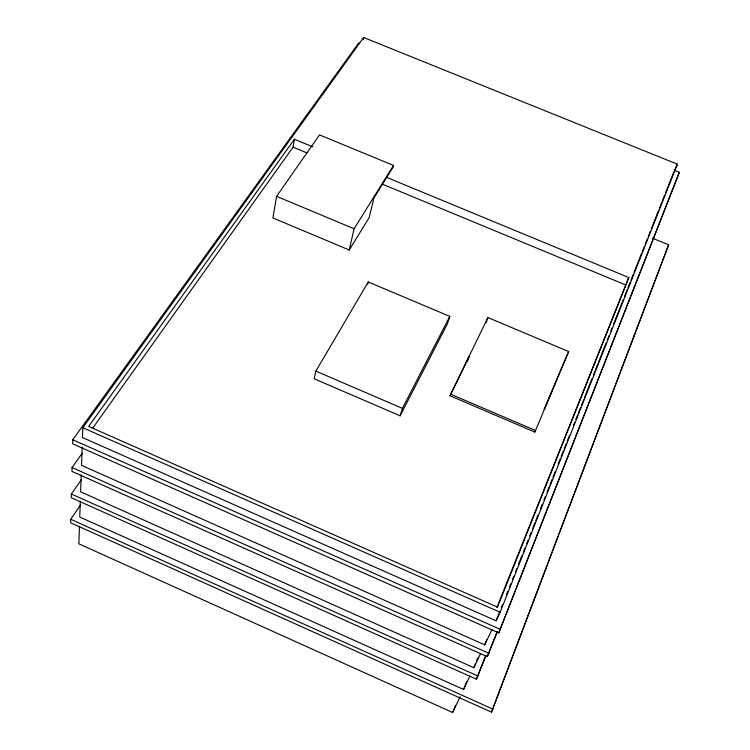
<?xml version="1.0" encoding="UTF-8"?>
<svg xmlns="http://www.w3.org/2000/svg" width="750" height="750" viewBox="0 0 750 750"><rect width="100%" height="100%" fill="white"/><g stroke="black" fill="none" stroke-linecap="round" stroke-linejoin="round"><path stroke-width="1.12" d="M80.672 504.797L70.734 519.281L70.641 522.788L491.503 712.153L668.634 244.819L652.388 238.153M81.413 479.634L71.381 494.034L71.288 497.709L476.409 679.209L486.084 655.341M82.191 453.244L72.056 467.55L71.963 471.412L487.303 656.644L497.466 631.509M358.875 42.722L72.769 439.744L72.666 443.803L498.759 632.916L679.359 172.331L675.019 170.569M79.444 526.378L78.853 543.825L452.644 712.5L460.134 696.694M80.306 501.169L79.763 517.059L463.566 689.456L469.931 676.031M81.206 474.872L80.625 491.822L473.878 667.697L480.694 653.316M82.153 447.272L81.534 465.356L484.706 644.85L492 629.456M82.819 427.716L82.481 437.569L496.097 620.812L500.138 612.291L677.381 164.203L363.666 37.5L82.819 427.716L500.138 612.291M276.581 196.341L272.925 217.95L349.2 250.003L369.206 217.528L373.894 197.991L393.103 167.091L393.516 165.422L319.5 134.887L276.581 196.341L354.094 228.778L349.2 250.003M92.438 428.512L293.044 147.15L294.431 139.238L312.825 146.841M363.206 39.684L363.666 37.5M315.863 371.128L314.137 378.769L400.116 415.819L447.356 323.916L449.784 316.378L368.25 281.972L315.863 371.128L402.413 408.375L400.116 415.819M367.706 284.175L368.25 281.972M450 395.766L487.884 317.559L568.669 351.562L534.872 432.075L450 395.766L469.312 356.119L467.391 361.631M485.991 322.941L487.884 317.559M491.503 712.153L558.159 535.978M558.984 533.794L668.634 244.819M487.303 656.644L497.147 631.575M498.759 632.916L679.359 172.331M476.409 679.209L485.419 656.334M484.706 644.85L486.872 639.403M496.097 620.812L499.547 612.112M501.272 607.753L502.566 604.491M506.438 594.694L507.731 591.422M509.456 587.072L510.75 583.809M512.475 579.45L513.769 576.188M515.494 571.828L516.788 568.566M518.513 564.216L521.953 555.506M523.247 552.234L524.972 547.884M526.697 543.525L527.991 540.262M529.716 535.913L531.009 532.641M532.734 528.291L534.891 522.844M535.753 520.669L537.909 515.231M540.487 508.697L542.212 504.338M543.938 499.988L545.231 496.725M546.956 492.366L549.113 486.928M549.975 484.744L552.131 479.306M552.994 477.131L555.141 471.684M558.159 464.062L560.316 458.625M561.178 456.441L563.334 451.003M564.197 448.828L566.353 443.381M567.216 441.206L569.372 435.759M573.244 425.963L574.538 422.7M575.831 419.438L577.556 415.078M578.419 412.903L580.575 407.456M581.438 405.281L583.594 399.844M584.456 397.659L591.778 379.153M593.503 374.803L594.797 371.541M595.659 369.356L597.816 363.919M598.678 361.744L606 343.238M607.294 339.966L609.019 335.616M610.744 331.266L612.038 327.994M613.762 323.644L623.241 299.691M624.534 296.428L627.122 289.894M627.984 287.719L630.141 282.281M631.003 280.097L633.159 274.659M634.022 272.475L641.344 253.978M642.206 251.794L644.363 246.356M645.225 244.181L647.381 238.734M648.244 236.559L650.4 231.113M651.262 228.938L658.584 210.431M659.447 208.256L661.603 202.809M662.466 200.634L664.622 195.197M665.484 193.012L672.806 174.506M463.566 689.456L466.603 681.844M496.931 607.397L628.8 277.538L386.409 177.281M628.8 277.538L497.512 607.125L88.669 426.431L294.431 139.238M473.878 667.697L475.613 663.347M476.475 661.172L477.778 657.909M452.644 712.5L455.25 705.984M559.65 372.619L544.153 409.528L552.019 391.209M560.091 371.559L568.669 351.562M534.872 432.075L535.538 430.519L450.553 394.163M673.237 173.419L677.381 164.203M402.413 408.375L449.784 316.378M354.094 228.778L393.516 165.422M293.044 147.15L307.078 152.963M382.631 184.266L625.491 284.869M72.769 439.744L500.447 629.428M72.056 467.55L488.906 653.325M71.381 494.034L477.928 676.05M70.734 519.281L493.041 709.181"/></g></svg>
